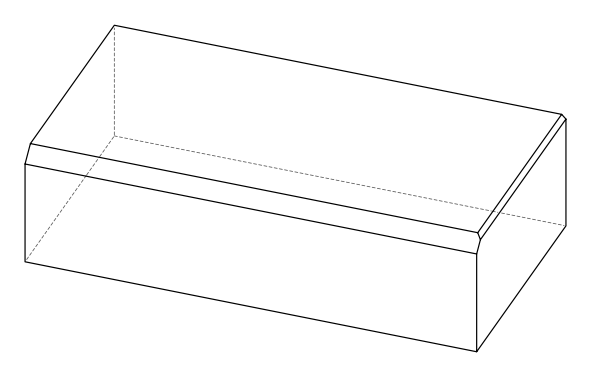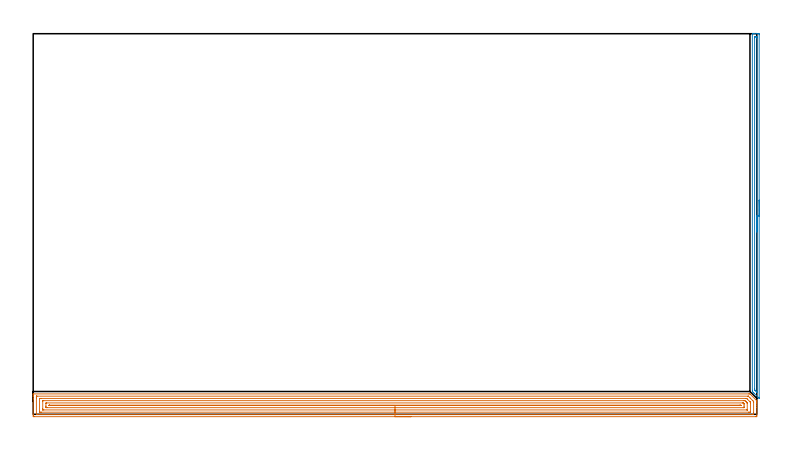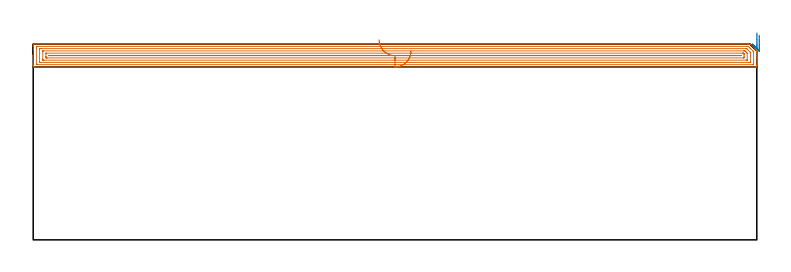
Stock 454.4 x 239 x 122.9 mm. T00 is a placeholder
(PLAN: 2 operations, 0 tool changes, 25.8 min)
(1 AREA_MILL | FG_CHAMFER_SURFACE | UGT0205_001 | 21.96 min | 46455 mm3)
(2 AREA_MILL_1 | FG_CHAMFER_SURFACE_1 | UGT0205_001 | 3.8 min | 2086 mm3)
(TOOL UGT0205_001 | Chamfer Mill 20 x 3 x 45 deg. | D20 FL50 Z2)
(OP 1 AREA_MILL)
G17 G21 G94 G90
T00 M6
G54
G17 G0 G90 X237.2 Y-1.5 S1061 M3
G43 Z132.9 H0
Z118.6
G94 G1 X237.162 Z117.728 F250.
X237.048 Z116.864
X236.859 Z116.012
X236.597 Z115.18
X236.263 Z114.374
X235.86 Z113.6
X235.392 Z112.864
X234.86 Z112.172
X234.271 Z111.529
X233.628 Z110.94
X232.936 Z110.409
X232.2 Z109.94
X231.426 Z109.537
X230.62 Z109.203
X229.788 Z108.941
X228.936 Z108.752
X228.072 Z108.638
X227.2 Z108.6
X0.624
X0.116 Y-1.495 Z108.603
X0.009 Y-1.492 Z108.606
X0.004 Y-0.991 Z109.106
X0. Y-0.373 Z109.724
Y9.635 Z119.729
Y11.055 Z121.151
Y11.406 Z121.501
Y12.109 Z122.208
Y12.397 Z122.496
X0.007 Y12.775 Z122.866
X0.01 Y12.797 Z122.888
X0.177 Y12.8 Z122.9
X449.381
X450.088 Y12.801 Z122.899
X450.163 Y12.737 Z122.837
X454.297 Y8.603 Z118.702
X454.39 Y8.5 Z118.595
X454.4 Y8.398 Z118.497
Y8.307 Z118.406
Y7.681 Z117.781
Y6.978 Z117.074
Y5.742 Z115.839
Y4.322 Z114.417
Y-0.724 Z109.373
X454.397 Y-0.991 Z109.106
X454.391 Y-1.492 Z108.606
X454.284 Y-1.495 Z108.603
X453.776 Y-1.5 Z108.6
X227.2
Y-0.086 Z110.014
X2.412 Y-0.085 Z110.015
X2.39
X2.01 Y-0.067 Z110.033
X2.006 Y0.046 Z110.146
X2.001 Y0.301 Z110.401
X2. Y10.043 Z120.143
Y10.52 Z120.62
X2.002 Y10.927 Z121.027
X2.01 Y11.336 Z121.436
X2.012 Y11.38 Z121.48
X2.031 Y11.381 Z121.481
X2.084 Y11.384 Z121.484
X2.193 Y11.385 Z121.485
X2.412 Y11.386 Z121.486
X448.87 Y11.385 Z121.485
X448.979 Y11.384 Z121.484
X449.033 Y11.381 Z121.481
X449.056 Y11.379 Z121.479
X449.089 Y11.349 Z121.449
X449.307 Y11.141 Z121.241
X449.93 Y10.52 Z120.62
X450.201 Y10.25 Z120.35
X451.701 Y8.749 Z118.849
X451.988 Y8.461 Z118.561
X452.286 Y8.16 Z118.26
X452.357 Y8.084 Z118.184
X452.39 Y8.047 Z118.147
X452.393 Y8. Z118.1
X452.396 Y7.864 Z117.964
X452.4 Y7.456 Z117.556
Y0.78 Z110.88
X452.398 Y0.373 Z110.473
X452.39 Y-0.036 Z110.064
X452.388 Y-0.08 Z110.02
X452.369 Y-0.081 Z110.019
X452.316 Y-0.084 Z110.016
X452.207 Y-0.085 Z110.015
X451.988 Y-0.086 Z110.014
X227.2
Y1.328 Z111.428
X5.093 Y1.329 Z111.429
X4.538 Y1.33 Z111.43
X4.199 Y1.333 Z111.433
X4.087 Y1.335 Z111.435
X4.01 Y1.342 Z111.442
X4.006 Y1.468 Z111.568
X4.002 Y1.665 Z111.765
X4. Y1.862 Z111.962
X4.001 Y9.832 Z119.932
X4.005 Y9.898 Z119.998
X4.01 Y9.949 Z120.049
X4.016 Y9.965 Z120.065
X4.031 Y9.966 Z120.066
X4.199 Y9.969 Z120.069
X4.754 Y9.971 Z120.071
X5.093
X447.519
X447.859 Y9.969 Z120.069
X447.956 Y9.967 Z120.067
X448.012 Y9.965 Z120.065
X448.043 Y9.946 Z120.046
X448.151 Y9.843 Z119.943
X448.365 Y9.635 Z119.735
X450.201 Y7.799 Z117.899
X450.299 Y7.694 Z117.794
X450.347 Y7.642 Z117.742
X450.39 Y7.569 Z117.669
X450.397 Y7.176 Z117.276
X450.399 Y6.978 Z117.078
Y1.468 Z111.568
X450.396 Y1.402 Z111.502
X450.39 Y1.351 Z111.451
X450.384 Y1.335 Z111.435
X450.369 Y1.334 Z111.434
X450.201 Y1.331 Z111.431
X449.646 Y1.329 Z111.429
X449.307 Y1.328 Z111.428
X227.2
Y2.743 Z112.843
X6.687
X6.116 Y2.745 Z112.845
X6.056 Y2.747 Z112.847
X6.02 Y2.749 Z112.849
X6.01 Y2.784 Z112.884
X6.006 Y2.997 Z113.097
X6. Y3.423 Z113.523
X6.001 Y8.3 Z118.4
X6.004 Y8.518 Z118.618
X6.007 Y8.544 Z118.644
X6.011 Y8.55 Z118.65
X6.021 Y8.553 Z118.653
X6.081 Y8.556 Z118.656
X6.181 Y8.557 Z118.657
X445.926
X446.626 Y8.555 Z118.655
X446.823 Y8.553 Z118.653
X446.99 Y8.549 Z118.649
X447.345 Y8.202 Z118.302
X447.519 Y8.031 Z118.131
X447.687 Y7.864 Z117.964
X447.851 Y7.698 Z117.798
X448.169 Y7.376 Z117.476
X448.372 Y7.167 Z117.267
X448.39 Y7.099 Z117.199
X448.4 Y6.992 Z117.092
Y6.978 Z117.078
X448.399 Y3. Z113.1
X448.396 Y2.782 Z112.882
X448.393 Y2.756 Z112.856
X448.389 Y2.75 Z112.85
X448.38 Y2.747 Z112.847
X448.319 Y2.744 Z112.844
X448.219 Y2.743 Z112.843
X227.2
Y4.157 Z114.257
X8.668 Y4.158 Z114.258
X8.502 Y4.159 Z114.259
X8.17 Y4.164 Z114.264
X8.01 Y4.175 Z114.275
X8.006 Y4.227 Z114.327
X8.004 Y4.322 Z114.422
X8. Y4.984 Z115.084
Y5.207 Z115.307
X8.002 Y6.753 Z116.853
X8.008 Y6.978 Z117.078
X8.013 Y7.136 Z117.236
X8.336 Y7.141 Z117.241
X8.503 Y7.142 Z117.242
X445.566 Y7.143 Z117.243
X445.732 Y7.141 Z117.241
X445.897 Y7.138 Z117.238
X445.942 Y7.136 Z117.236
X445.97 Y7.119 Z117.219
X446.022 Y7.073 Z117.173
X446.121 Y6.978 Z117.078
X446.248 Y6.847 Z116.947
X446.346 Y6.743 Z116.843
X446.39 Y6.687 Z116.787
X446.392 Y6.647 Z116.747
X446.399 Y6.317 Z116.417
X446.4 Y5.207 Z115.307
X446.398 Y4.547 Z114.647
X446.393 Y4.322 Z114.422
X446.388 Y4.164 Z114.264
X446.065 Y4.159 Z114.259
X445.897 Y4.158 Z114.258
X227.2 Y4.157 Z114.257
Y5.571 Z115.671
X10.823 Y5.572 Z115.672
X10.456 Y5.574 Z115.674
X10.082 Y5.578 Z115.678
X10.01 Y5.584 Z115.684
X10.003 Y5.656 Z115.756
X10.006 Y5.704 Z115.804
X10.009 Y5.719 Z115.819
X10.019 Y5.722 Z115.822
X10.106 Y5.725 Z115.825
X10.297 Y5.728 Z115.828
X443.577
X443.944 Y5.726 Z115.826
X444.319 Y5.722 Z115.822
X444.391 Y5.716 Z115.816
X444.397 Y5.644 Z115.744
X444.394 Y5.596 Z115.696
X444.391 Y5.581 Z115.681
X444.381 Y5.578 Z115.678
X444.294 Y5.575 Z115.675
X444.103 Y5.572 Z115.672
X227.2 Y5.571 Z115.671
X226.328 Z115.709
X225.464 Z115.823
X224.612 Z116.012
X223.78 Z116.274
X222.974 Z116.608
X222.2 Z117.011
X221.464 Z117.48
X220.772 Z118.011
X220.129 Z118.6
X219.54 Z119.243
X219.008 Z119.935
X218.54 Z120.671
X218.137 Z121.445
X217.803 Z122.251
X217.541 Z123.083
X217.352 Z123.935
X217.238 Z124.8
X217.2 Z125.671
G0 Z132.9
M5
M2
(OP 2 AREA_MILL_1)
G17 G21 G94 G90
T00 M6
G54
G17 G0 G90 X455.9 Y134.5 S1061 M3
G43 Z132.9 H0
Z128.6
G94 G1 Y134.462 Z127.728 F250.
Y134.348 Z126.863
Y134.159 Z126.012
Y133.897 Z125.18
Y133.563 Z124.374
Y133.16 Z123.6
Y132.692 Z122.864
Y132.16 Z122.172
Y131.571 Z121.529
Y130.928 Z120.94
Y130.236 Z120.408
Y129.5 Z119.94
Y128.726 Z119.537
Y127.92 Z119.203
Y127.088 Z118.941
Y126.237 Z118.752
Y125.372 Z118.638
Y124.5 Z118.6
Y10.169
X455.893 Y10.019 Z118.606
X455.733 Y10.169 Z118.767
X455.284 Y10.616 Z119.216
X452.603 Y13.296 Z121.895
X452.434 Y13.464 Z122.061
X452.27 Y13.629 Z122.227
X452.157 Y13.742 Z122.341
X451.995 Y13.903 Z122.5
X451.711 Y14.189 Z122.786
X451.605 Y14.298 Z122.891
X451.6 Y15.082 Z122.9
Y238.831
X451.602 Y238.99 Z122.888
X451.748 Y238.998 Z122.744
X451.9 Y239. Z122.6
X452.207 Z122.293
X452.873 Z121.622
X454.083 Z120.414
X454.627 Z119.867
X455.233 Z119.263
X455.505 Y238.997 Z118.99
X455.891 Y238.99 Z118.604
X455.896 Y238.782 Z118.601
X455.9 Y238.384 Z118.6
Y124.5
X454.486 Z120.014
X454.485 Y14.189 Z120.015
X454.482 Y13.95 Z120.018
X454.48 Y13.893 Z120.02
X454.478 Y13.884 Z120.022
X454.461 Y13.897 Z120.039
X454.409 Y13.945 Z120.091
X454.161 Y14.189 Z120.339
X453.75 Y14.6 Z120.75
X453.268 Y15.082 Z121.232
X453.105 Y15.25 Z121.395
X453.046 Y15.314 Z121.454
X453.021 Y15.345 Z121.479
X453.019 Y15.364 Z121.481
X453.017 Y15.457 Z121.483
X453.014 Y15.831 Z121.486
Y15.975
Y236.453
X453.021 Y236.986 Z121.479
X453.048 Y236.99 Z121.452
X453.118 Y236.996 Z121.382
X453.223 Y236.999 Z121.277
X453.355 Y237. Z121.145
X453.75 Z120.75
X454.232 Z120.268
X454.415 Y236.997 Z120.085
X454.446 Y236.995 Z120.054
X454.474 Y236.991 Z120.026
X454.479 Y236.952 Z120.021
X454.484 Y236.744 Z120.016
X454.485 Y236.598 Z120.015
X454.486 Y235.849 Z120.014
Y124.5
Y123.628 Z120.052
Y122.764 Z120.166
Y121.912 Z120.355
Y121.08 Z120.617
Y120.274 Z120.951
Y119.5 Z121.354
Y118.764 Z121.823
Y118.072 Z122.354
Y117.429 Z122.943
Y116.84 Z123.586
Y116.308 Z124.278
Y115.84 Z125.014
Y115.437 Z125.788
Y115.103 Z126.594
Y114.841 Z127.426
Y114.652 Z128.278
Y114.538 Z129.143
Y114.5 Z130.014
G0 Z132.9
M5
M2
